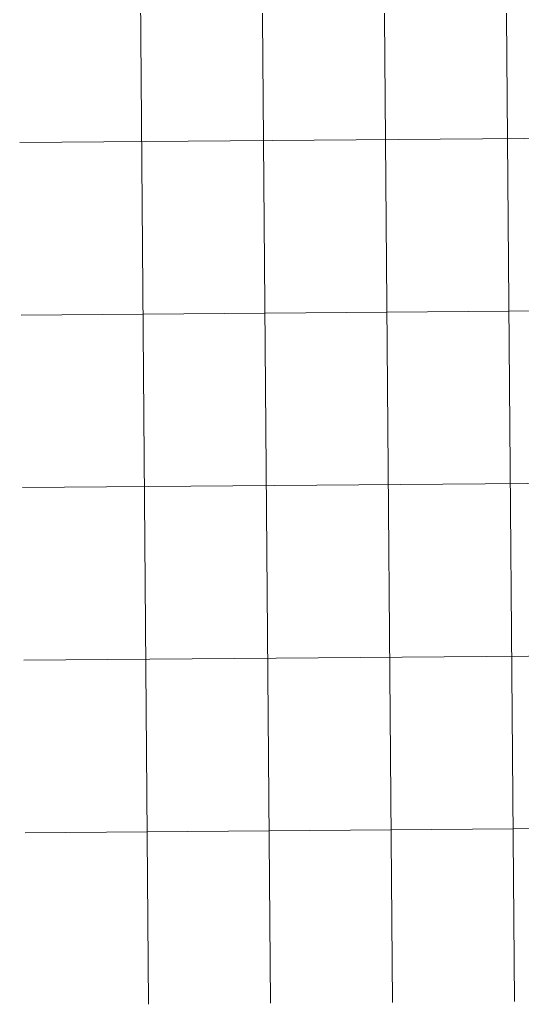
# Model space of a CAD drawing. Header units: centimetres. Extents: x -10.1 to 11.2, y -15.5 to 14.4.
# Drawn here: x -9.97 to -1.31, y -15.49 to 1.46 of the extents above; entities that cross this region are included whole.
import ezdxf

# ---------------------------------------------------------------- set-up
doc = ezdxf.new("R2010")
doc.units = ezdxf.units.CM
doc.header["$MEASUREMENT"] = 0
doc.layers.add('CBF-BF-BF', color=7, linetype='Continuous')

msp = doc.modelspace()

# ---------------------------------------------------------------- linework, layer by layer
at = {"layer": 'CBF-BF-BF', "color": 9, "lineweight": 9}
for points in [[(-3.54692, -15.45425), (-3.54692, -15.45425), (-3.78607, 14.24584), (-3.78607, 14.24584)], [(-1.44684, -15.43734), (-1.44684, -15.43734), (-1.68598, 14.26275), (-1.68598, 14.26275)], [(-7.74709, -15.48807), (-7.74709, -15.48807), (-7.98625, 14.21201), (-7.98625, 14.21201)], [(-5.647, -15.47116), (-5.647, -15.47116), (-5.88615, 14.22893), (-5.88615, 14.22893)], [(-9.96676, -0.65494), (-9.96676, -0.65494), (11.03413, -0.48585), (11.03413, -0.48585)], [(-9.94284, -3.62495), (-9.94284, -3.62495), (11.05804, -3.45585), (11.05804, -3.45585)], [(-9.91893, -6.59496), (-9.91893, -6.59496), (11.08196, -6.42586), (11.08196, -6.42586)], [(-9.89502, -9.56496), (-9.89502, -9.56496), (11.10587, -9.39587), (11.10587, -9.39587)], [(-9.8711, -12.53498), (-9.8711, -12.53498), (11.12979, -12.36587), (11.12979, -12.36587)]]:
    msp.add_open_spline(points, degree=3, dxfattribs=at)

doc.saveas('drawing.dxf')
